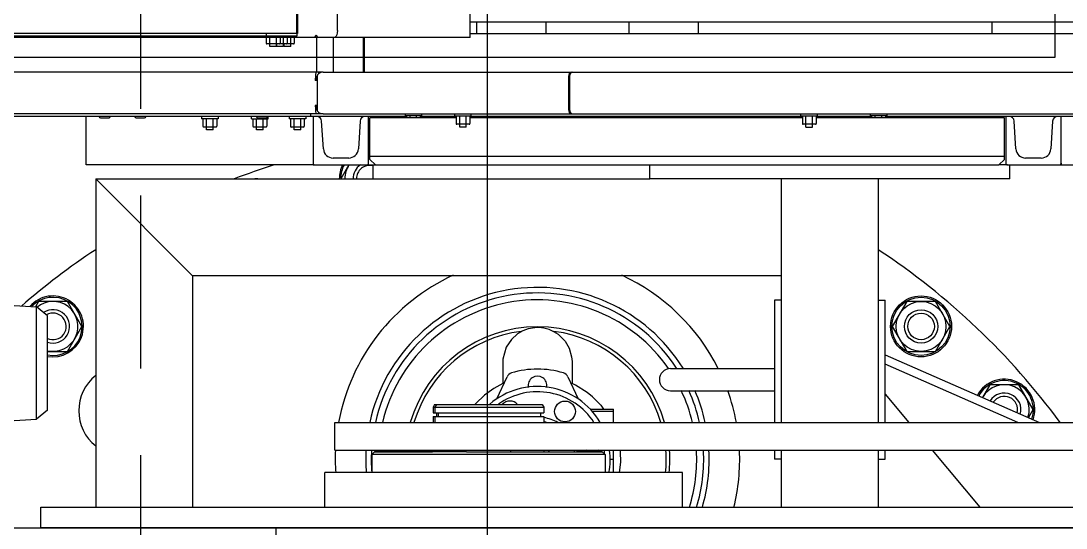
# Model space of a CAD drawing. Header units: millimetres. Extents: x 1084702 to 1166801, y 36632 to 124519.
# Drawn here: x 1097806 to 1098561, y 58713 to 59079 of the extents above; entities that cross this region are included whole.
import ezdxf

# ---------------------------------------------------------------- set-up
doc = ezdxf.new("R2010")
doc.units = ezdxf.units.MM
doc.header["$LTSCALE"] = 250
doc.linetypes.add('CENTER', pattern=[3, 2.5, -0.25, 0, -0.25])
doc.linetypes.add('DASHED', pattern=[0.75, 0.5, -0.25])
doc.layers.get('0').update_dxf_attribs({"color": 255})

# ---------------------------------------------------------------- blocks, each defined once
blk = doc.blocks.new('PK65002M m platform_top')
at = {"linetype": 'Continuous'}
for p, q in [((-9839.74, 2665.68), (-9839.74, 2658.68)), ((-8157.04, 2658.68), (-10512, 2658.68)), ((-10502, 2658.68), (-9669.85, 2658.68)), ((-10360.45, 2658.68), (-10360.45, 2658.68)), ((-10077.22, 2658.68), (-10077.22, 2658.68)), ((-9908.92, 2658.68), (-9908.92, 2658.68)), ((-9669.85, 2658.68), (-9669.85, 2643.68)), ((-9669.85, 2643.68), (-10502, 2643.68)), ((-10313.45, 2602.68), (-10347.86, 2643.68)), ((-10274.52, 2602.68), (-10274.52, 2643.68)), ((-10204.52, 2602.68), (-10204.52, 2643.68)), ((-10133.24, 2643.68), (-10133.24, 2618.68)), ((-10077.22, 2643.68), (-10077.22, 2643.68)), ((-9908.92, 2643.68), (-9908.92, 2643.68)), ((-9875.01, 2643.68), (-9875.01, 2618.68)), ((-9779.52, 2476.68), (-9779.52, 2643.68)), ((-9709.52, 2406.68), (-9709.52, 2643.68)), ((-10133.24, 2618.68), (-9875.01, 2618.68)), ((-10088.42, 2611.33), (-10087.44, 2618.68)), ((-10083.46, 2618.68), (-10083.46, 2602.68)), ((-10077.22, 2605.68), (-10077.22, 2618.68)), ((-9908.92, 2605.68), (-9908.92, 2618.68)), ((-10088.22, 2603.68), (-10088.42, 2611.33)), ((-10279.52, 2609.18), (-10279.52, 2602.68)), ((-10274.52, 2609.18), (-10279.52, 2609.18)), ((-10204.52, 2609.18), (-10199.52, 2609.18)), ((-10199.52, 2602.68), (-10199.52, 2609.18)), ((-10088.08, 2602.68), (-10088.22, 2603.68)), ((-10080.96, 2609.07), (-10083.46, 2609.07)), ((-10077.22, 2605.68), (-9908.92, 2605.68)), ((-10075.22, 2603.68), (-10077.22, 2605.68)), ((-10053.21, 2603.68), (-10075.22, 2603.68)), ((-10075.22, 2603.68), (-10056.57, 2603.68)), ((-9977.14, 2603.68), (-10056.57, 2603.68)), ((-10009.25, 2602.68), (-10009, 2603.68)), ((-9977.14, 2603.68), (-9934.76, 2603.68)), ((-9910.92, 2603.68), (-9952.58, 2603.68)), ((-9934.76, 2603.68), (-9929.57, 2603.68)), ((-9929.57, 2603.68), (-9910.92, 2603.68)), ((-9910.92, 2603.68), (-9908.92, 2605.68)), ((-9882.18, 2602.68), (-10657.9, 2602.68)), ((-10033.07, 2602.68), (-10033.07, 2603.18)), ((-9954.35, 2602.68), (-9954.35, 2603.18)), ((-9953.07, 2602.68), (-9953.07, 2603.18)), ((-9882.17, 2602.68), (-9882.17, 2582.68)), ((-9882.18, 2582.68), (-10657.9, 2582.68)), ((-10279.52, 2533.7), (-10390.82, 2582.68)), ((-10375.33, 2582.68), (-10279.52, 2540.52)), ((-10279.52, 2562.24), (-10296.67, 2582.68)), ((-10279.52, 2582.68), (-10279.52, 2494.18)), ((-10274.52, 2406.68), (-10274.52, 2582.68)), ((-10204.52, 2406.68), (-10204.52, 2582.68)), ((-10199.52, 2494.18), (-10199.52, 2582.68)), ((-10083.46, 2582.68), (-10083.46, 2573.07)), ((-10033.07, 2578.18), (-10033.07, 2582.68)), ((-9954.35, 2578.18), (-9954.35, 2582.68)), ((-9953.07, 2578.18), (-9953.07, 2582.68)), ((-9592.7, 2584.68), (-9666.72, 2580.17)), ((-10382.89, 2579.19), (-10386.27, 2573.32)), ((-10386.27, 2573.32), (-10375.88, 2555.32)), ((-10083.46, 2574.57), (-10067.73, 2574.57)), ((-10030.67, 2578.18), (-10033.07, 2578.18)), ((-9953.08, 2575.53), (-10033.07, 2575.53)), ((-10033.07, 2571.58), (-10033.07, 2575.53)), ((-10011.3, 2578.18), (-10030.67, 2578.18)), ((-10030.67, 2575.53), (-10030.67, 2578.18)), ((-9954.35, 2578.18), (-10011.3, 2578.18)), ((-9956.67, 2575.53), (-9956.67, 2578.18)), ((-9955.47, 2575.53), (-9955.47, 2578.18)), ((-9953.07, 2578.18), (-9954.35, 2578.18)), ((-9954.35, 2571.58), (-9954.35, 2575.53)), ((-9953.07, 2571.58), (-9953.07, 2575.53)), ((-9674.7, 2573.82), (-9666.72, 2580.17)), ((-9674.7, 2573.82), (-9674.7, 2505.54)), ((-9666.72, 2580.17), (-9666.72, 2499.19)), ((-10066.51, 2573.07), (-10083.46, 2573.07)), ((-10074.13, 2570.16), (-10076.19, 2573.07)), ((-10068.12, 2564.05), (-10074.13, 2570.16)), ((-10050.34, 2549.53), (-10057.84, 2565.59)), ((-9953.07, 2571.58), (-10033.07, 2571.58)), ((-10031.92, 2569.58), (-10033.07, 2571.58)), ((-9954.23, 2569.58), (-10031.92, 2569.58)), ((-9999.08, 2565.59), (-10006.58, 2549.53)), ((-9990.23, 2562.83), (-9983.87, 2568.93)), ((-9983.87, 2568.93), (-9983.35, 2569.58)), ((-9955.47, 2569.58), (-9954.35, 2571.58)), ((-9954.23, 2569.58), (-9953.07, 2571.58)), ((-10355.1, 2555.32), (-10349.74, 2564.6)), ((-10124.52, 2559.68), (-10199.52, 2559.68)), ((-10068.12, 2564.05), (-10064.33, 2560.98)), ((-10064.33, 2560.98), (-10056, 2555.77)), ((-10003.55, 2554.49), (-9996.9, 2558.05)), ((-9996.9, 2558.05), (-9990.23, 2562.83)), ((-10375.88, 2555.32), (-10355.1, 2555.32)), ((-10056, 2555.77), (-10053.45, 2554.53)), ((-10053.45, 2538.53), (-10053.45, 2554.53)), ((-10003.55, 2537), (-10003.55, 2554.49)), ((-10124.52, 2543.68), (-10199.52, 2543.68)), ((-10053.14, 2535.08), (-10053.45, 2538.53)), ((-10005.91, 2528.27), (-10003.55, 2537)), ((-10315.79, 2531.23), (-10326.19, 2513.23)), ((-10295.01, 2531.23), (-10315.79, 2531.23)), ((-10284.62, 2513.23), (-10295.01, 2531.23)), ((-10051.33, 2528.98), (-10053.14, 2535.08)), ((-10048.35, 2523.92), (-10051.33, 2528.98)), ((-10009.67, 2522.58), (-10005.91, 2528.27)), ((-9689.08, 2531.23), (-9699.47, 2513.23)), ((-9674.7, 2531.23), (-9689.08, 2531.23)), ((-10046.37, 2521.63), (-10048.35, 2523.92)), ((-10046.37, 2521.63), (-10043.57, 2519.15)), ((-10013.95, 2518.71), (-10009.67, 2522.58)), ((-10326.19, 2513.23), (-10315.79, 2495.23)), ((-10295.01, 2495.23), (-10284.62, 2513.23)), ((-10043.57, 2519.15), (-10040.36, 2517.09)), ((-10040.36, 2517.09), (-10036.81, 2515.51)), ((-10036.81, 2515.51), (-10033.09, 2514.51)), ((-10033.09, 2514.51), (-10029.51, 2514.1)), ((-10029.51, 2514.1), (-10026.52, 2514.15)), ((-10026.52, 2514.15), (-10021.69, 2515.01)), ((-10021.69, 2515.01), (-10017.95, 2516.39)), ((-10017.95, 2516.39), (-10013.95, 2518.71)), ((-9699.47, 2513.23), (-9689.08, 2495.23)), ((-9674.7, 2505.54), (-9666.72, 2499.19)), ((-9668.29, 2495.23), (-9666.03, 2499.15)), ((-9605.2, 2495.44), (-9666.72, 2499.19)), ((-10315.79, 2495.23), (-10295.01, 2495.23)), ((-10274.52, 2494.18), (-10279.52, 2494.18)), ((-10204.52, 2494.18), (-10199.52, 2494.18)), ((-9689.08, 2495.23), (-9668.29, 2495.23)), ((-10204.52, 2476.68), (-9779.52, 2476.68)), ((-9779.52, 2476.68), (-9709.52, 2406.68)), ((-10369.52, 2406.68), (-10109.52, 2406.68)), ((-10369.52, 2406.68), (-10369.52, 2396.68)), ((-9709.52, 2406.68), (-10109.52, 2406.68)), ((-10109.52, 2406.68), (-10109.52, 2396.68)), ((-9909.52, 2396.68), (-9909.52, 2406.68)), ((-9892.32, 2396.68), (-9886.6, 2406.58)), ((-9886.6, 2406.58), (-9886.66, 2406.68)), ((-10406.52, 2396.68), (-10570.37, 2396.68)), ((-10406.52, 2395.28), (-10406.52, 2396.68)), ((-10367.92, 2396.68), (-10406.52, 2396.68)), ((-10406.52, 2395.28), (-10406.52, 2361.68)), ((-10367.71, 2396.68), (-10361.52, 2396.68)), ((-10366.52, 2361.68), (-10366.52, 2395.28)), ((-10361.52, 2396.68), (-10365.52, 2392.68)), ((-10365.52, 2392.68), (-10365.52, 2362.68)), ((-9909.52, 2396.68), (-10361.52, 2396.68)), ((-9907.52, 2392.68), (-9911.52, 2396.68)), ((-9866.52, 2396.68), (-9909.52, 2396.68)), ((-9907.52, 2392.68), (-9907.52, 2362.68)), ((-9906.52, 2395.28), (-9906.52, 2361.68)), ((-9866.52, 2396.68), (-9702.66, 2396.68)), ((-9866.52, 2395.28), (-9866.52, 2396.68)), ((-9866.52, 2361.68), (-9866.52, 2395.28)), ((-9702.66, 2396.68), (-9702.66, 2361.68)), ((-10400.41, 2364.96), (-10399.14, 2385.12)), ((-10392.16, 2391.68), (-10380.88, 2391.68)), ((-10373.89, 2385.12), (-10372.62, 2364.96)), ((-10365.52, 2390.68), (-9907.52, 2390.68)), ((-9900.41, 2364.96), (-9899.14, 2385.12)), ((-9892.16, 2391.68), (-9880.88, 2391.68)), ((-9873.89, 2385.12), (-9872.62, 2364.96)), ((-9857.53, 2371.28), (-9852.73, 2371.28)), ((-9857.53, 2371.28), (-9857.53, 2363.28)), ((-9852.73, 2371.28), (-9852.73, 2363.28)), ((-9830.41, 2371.28), (-9825.61, 2371.28)), ((-9830.41, 2371.28), (-9830.41, 2363.28)), ((-9825.61, 2371.28), (-9825.61, 2363.28)), ((-9794.35, 2371.28), (-9789.55, 2371.28)), ((-9794.35, 2371.28), (-9794.35, 2363.28)), ((-9789.55, 2371.28), (-9789.55, 2363.28)), ((-10365.52, 2362.68), (-10229.7, 2362.68)), ((-10279.7, 2361.28), (-10279.7, 2362.68)), ((-10277.1, 2362.68), (-10277.1, 2361.28)), ((-10272.3, 2362.68), (-10272.3, 2361.28)), ((-10269.7, 2361.28), (-10269.7, 2362.68)), ((-10229.7, 2361.28), (-10229.7, 2366.78)), ((-10229.2, 2367.28), (-10220.2, 2367.28)), ((-10222.3, 2369.28), (-10227.1, 2369.28)), ((-10227.1, 2369.28), (-10227.1, 2361.28)), ((-10222.3, 2369.28), (-10222.3, 2361.28)), ((-10219.7, 2361.28), (-10219.7, 2366.78)), ((-10219.7, 2362.68), (-9979.7, 2362.68)), ((-9979.7, 2361.28), (-9979.7, 2366.78)), ((-9979.2, 2367.28), (-9970.2, 2367.28)), ((-9977.1, 2369.28), (-9972.3, 2369.28)), ((-9977.1, 2369.28), (-9977.1, 2361.28)), ((-9972.3, 2369.28), (-9972.3, 2361.28)), ((-9969.7, 2361.28), (-9969.7, 2366.78)), ((-9969.7, 2362.68), (-9907.52, 2362.68)), ((-9943.84, 2361.28), (-9943.84, 2362.68)), ((-9941.24, 2362.68), (-9941.24, 2361.28)), ((-9936.44, 2362.68), (-9936.44, 2361.28)), ((-9933.84, 2361.28), (-9933.84, 2362.68)), ((-9861.13, 2363.28), (-9849.13, 2363.28)), ((-9861.13, 2361.68), (-9861.13, 2363.28)), ((-9860.13, 2363.28), (-9860.13, 2368.78)), ((-9859.63, 2369.28), (-9850.63, 2369.28)), ((-9850.13, 2363.28), (-9850.13, 2368.78)), ((-9849.13, 2361.68), (-9849.13, 2363.28)), ((-9822.01, 2363.28), (-9834.01, 2363.28)), ((-9834.01, 2363.28), (-9834.01, 2361.68)), ((-9833.01, 2363.28), (-9833.01, 2368.78)), ((-9826.42, 2362.68), (-9832.62, 2362.68)), ((-9832.51, 2369.28), (-9823.51, 2369.28)), ((-9823.01, 2363.28), (-9823.01, 2368.78)), ((-9822.01, 2363.28), (-9822.01, 2361.68)), ((-9797.95, 2363.28), (-9785.95, 2363.28)), ((-9797.95, 2361.68), (-9797.95, 2363.28)), ((-9796.95, 2363.28), (-9796.95, 2368.78)), ((-9796.45, 2369.28), (-9787.45, 2369.28)), ((-9786.95, 2363.28), (-9786.95, 2368.78)), ((-9785.95, 2361.68), (-9785.95, 2363.28)), ((-9738.66, 2362.68), (-9744.86, 2362.68)), ((-9712.96, 2362.68), (-9719.16, 2362.68)), ((-9873.64, 2359.68), (-10601.72, 2359.68)), ((-10469.7, 2361.68), (-10279.7, 2361.68)), ((-10280.7, 2361.28), (-10268.7, 2361.28)), ((-10280.7, 2359.68), (-10280.7, 2361.28)), ((-10269.7, 2361.68), (-10229.7, 2361.68)), ((-10268.7, 2359.68), (-10268.7, 2361.28)), ((-10218.7, 2361.28), (-10230.7, 2361.28)), ((-10230.7, 2361.28), (-10230.7, 2359.68)), ((-10219.7, 2361.68), (-9979.7, 2361.68)), ((-10218.7, 2361.28), (-10218.7, 2359.68)), ((-10051.65, 2332.68), (-10051.65, 2356.68)), ((-10050.83, 2332.68), (-10050.83, 2356.68)), ((-9968.7, 2361.28), (-9980.7, 2361.28)), ((-9980.7, 2361.28), (-9980.7, 2359.68)), ((-9969.7, 2361.68), (-9943.84, 2361.68)), ((-9968.7, 2361.28), (-9968.7, 2359.68)), ((-9944.84, 2361.28), (-9932.84, 2361.28)), ((-9944.84, 2359.68), (-9944.84, 2361.28)), ((-9933.84, 2361.68), (-9377.6, 2361.68)), ((-9932.84, 2359.68), (-9932.84, 2361.28)), ((-9873.64, 2359.68), (-9374.75, 2359.68)), ((-9871.79, 2359.65), (-9871.84, 2359.68)), ((-9871.68, 2359.39), (-9871.79, 2359.65)), ((-9868.85, 2356.68), (-9869.35, 2356.68)), ((-9869.35, 2332.68), (-9869.35, 2356.68)), ((-9864.52, 2359.68), (-9864.52, 2361.68)), ((-9869.35, 2353.68), (-9868.06, 2353.68)), ((-9868.5, 2334.28), (-9869.35, 2334.28)), ((-9868.85, 2332.68), (-9869.35, 2332.68)), ((-9869.33, 2335.68), (-9868.06, 2335.68)), ((-9873.64, 2329.68), (-10601.72, 2329.68)), ((-9903.35, 2304.68), (-9903.35, 2329.68)), ((-9902.52, 2304.68), (-9902.52, 2329.68)), ((-9881.21, 2329.68), (-9881.21, 2304.68)), ((-9873.64, 2329.68), (-9372.81, 2329.68)), ((-9871.84, 2329.68), (-9871.79, 2329.7)), ((-9869.21, 2329.68), (-9869.21, 2304.68)), ((-9852.41, 2309.28), (-9833.16, 2309.28)), ((-9850.31, 2311.28), (-9845.51, 2311.28)), ((-9850.31, 2311.28), (-9850.31, 2304.68)), ((-9845.51, 2311.28), (-9845.51, 2309.28)), ((-9845.09, 2311.28), (-9840.29, 2311.28)), ((-9845.09, 2311.28), (-9845.09, 2304.68)), ((-9840.29, 2311.28), (-9840.29, 2309.28)), ((-9840.06, 2311.28), (-9835.26, 2311.28)), ((-9840.06, 2311.28), (-9840.06, 2304.68)), ((-9835.26, 2311.28), (-9835.26, 2304.68)), ((-9979.89, 2301.68), (-10544.7, 2301.68)), ((-10356.52, 2293.68), (-10356.52, 2301.68)), ((-10144.7, 2301.68), (-10144.7, 2293.68)), ((-10094.7, 2301.68), (-10094.7, 2293.68)), ((-10034.7, 2301.68), (-10034.7, 2293.68)), ((-9984.7, 2301.68), (-9984.7, 2293.68)), ((-9979.89, 2304.68), (-9868.2, 2304.68)), ((-9979.89, 2304.68), (-9979.89, 2273.32)), ((-9870, 2304.68), (-9869.59, 2304.1)), ((-9869.59, 2304.1), (-9869.15, 2303.52)), ((-9869.15, 2303.52), (-9868.69, 2302.95)), ((-9868.69, 2302.95), (-9868.22, 2303.52)), ((-9868.22, 2303.52), (-9867.74, 2304.1)), ((-9868.2, 2304.68), (-9867.55, 2304.68)), ((-9867.74, 2304.1), (-9867.24, 2304.68)), ((-9867.24, 2304.68), (-9606.2, 2304.68)), ((-9855.3, 2301.68), (-9854.83, 2301.68)), ((-9855.3, 1731.68), (-9855.3, 2301.68)), ((-9854.83, 2303.68), (-9647.21, 2303.68)), ((-9854.83, 2301.68), (-9854.83, 2303.68)), ((-9854.83, 2301.68), (-9832.49, 2301.68)), ((-9854.83, 2301.68), (-9854.83, 1731.68)), ((-9852.91, 2304.68), (-9852.91, 2308.78)), ((-9847.69, 2304.68), (-9847.69, 2308.78)), ((-9842.66, 2304.68), (-9842.66, 2308.78)), ((-9832.66, 2304.68), (-9832.66, 2308.78)), ((-9832.49, 2301.68), (-9832.49, 2303.68)), ((-9832.49, 2301.68), (-9601.47, 2301.68)), ((-9884.09, 2299.68), (-9884.09, 1733.68)), ((-10539.7, 2293.68), (-9979.89, 2293.68))]:
    blk.add_line(p, q, dxfattribs=at)
at = {"linetype": 'CENTER'}
blk.add_lwpolyline([(-9992.12, 1356.61), (-9992.12, 4178.53)], dxfattribs=at)
at = {"linetype": 'Continuous'}
for points in [[(-9839.74, 2658.68), (-9839.56, 2658.69), (-9839.37, 2658.69), (-9839.18, 2658.7), (-9838.99, 2658.71), (-9838.8, 2658.72), (-9838.62, 2658.74), (-9838.43, 2658.76), (-9838.24, 2658.78), (-9838.05, 2658.81), (-9837.87, 2658.84), (-9837.68, 2658.87), (-9837.49, 2658.91)], [(-9954.35, 2603.18), (-9954.34, 2603.29), (-9954.3, 2603.39), (-9954.25, 2603.49), (-9954.17, 2603.57), (-9954.08, 2603.63), (-9953.98, 2603.66), (-9953.87, 2603.68)], [(-9871.79, 2329.7), (-9871.68, 2329.97), (-9871.67, 2330.03)], [(-9884.09, 2299.68), (-9883.97, 2301.22), (-9883.62, 2302.62), (-9883.06, 2303.72), (-9882.37, 2304.43), (-9881.59, 2304.68)]]:
    blk.add_lwpolyline(points, dxfattribs=at)
for centre, radius in [((-10048.34, 2574.65), 7.5), ((-10305.4, 2513.23), 22), ((-10305.4, 2513.23), 21), ((-10305.4, 2513.23), 18), ((-10305.4, 2513.23), 12), ((-10305.4, 2513.23), 9.6)]:
    blk.add_circle(centre, radius, dxfattribs=at)
for centre, radius, start, end in [((-10028.46, 2609.07), 146, 166.24685, 182.53354), ((-10028.46, 2609.07), 124, 163.74949, 182.98491), ((-10028.46, 2609.07), 120, 163.19872, 183.08407), ((-10028.46, 2609.07), 115, 162.46101, 183.20171), ((-10028.46, 2609.07), 95.56, 174.21298, 183.85502), ((-10028.46, 2609.07), 93, 174.05361, 183.96117), ((-10028.46, 2609.07), 52.5, 169.45214, 187.02643), ((-10028.46, 2609.07), 120, 356.91593, 4.62232), ((-10028.46, 2609.07), 124, 357.01509, 4.47386), ((-10028.46, 2609.07), 146, 357.49082, 3.7983), ((-10028.46, 2609.07), 48.66, 183.9727, 187.58726), ((-10068.21, 2609.07), 7.5, 226.74405, 239.54315), ((-10068.21, 2609.07), 7.5, 300.45685, 313.254), ((-10028.46, 2609.07), 30.32, 190.30676, 192.1962), ((-10028.46, 2609.07), 27.32, 191.45238, 193.55041), ((-10028.46, 2609.07), 10, 212.92291, 220.19558), ((-10033.57, 2603.18), 0.5, 0, 89.88806), ((-9952.57, 2603.18), 0.5, 90.11194, 180), ((-10028.46, 2609.07), 93, 356.03883, 356.70874), ((-10028.46, 2609.07), 95.56, 356.14498, 356.76332), ((-10028.46, 2609.07), 115, 356.79829, 357.29846), ((-9729.79, 2574.13), 32.5, 308.5832, 51.4167), ((-9992.04, 2886.68), 513.5, 216.30024, 236.62632), ((-10028.46, 2609.07), 146, 190.43389, 199.81602), ((-10028.46, 2609.07), 124, 192.32715, 203.5605), ((-10028.46, 2609.07), 120, 192.74762, 204.39408), ((-10028.46, 2609.07), 115, 193.31656, 205.51351), ((-10028.46, 2609.07), 124, 211.94289, 347.67285), ((-10028.46, 2609.07), 120, 213.14997, 347.25238), ((-10028.46, 2609.07), 115, 214.62739, 346.68344), ((-10028.46, 2609.07), 95.56, 196.0927, 343.9073), ((-10028.46, 2609.07), 93, 196.54448, 262.63258), ((-10028.46, 2609.07), 52.5, 210.31621, 310.90955), ((-10028.46, 2609.07), 48.66, 212.99522, 305.30988), ((-10028.46, 2609.07), 30.32, 241.02101, 261.20387), ((-10028.46, 2609.07), 27.32, 256.72433, 260.23563), ((-10028.46, 2609.07), 93, 277.26425, 343.45552), ((-10028.46, 2609.07), 146, 294.63332, 349.56611), ((-10365.49, 2573.32), 22, 160.53434, 331.96799), ((-10365.49, 2573.32), 21, 160.73556, 331.76575), ((-10365.49, 2573.32), 18, 161.47255, 331.03874), ((-10365.49, 2573.32), 12, 164.12753, 328.41658), ((-10365.49, 2573.32), 9.6, 166.09631, 326.39446), ((-10365.49, 2573.32), 9.6, 166.05865, 166.09631), ((-10365.49, 2573.32), 9.6, 326.39446, 326.44251), ((-10008.59, 2574.65), 7.5, 223.13717, 317.34066), ((-10124.52, 2551.68), 8, 270, 90), ((-10028.46, 2555.87), 6.75, 168.24009, 11.75991), ((-10028.46, 2609.07), 146, 206.62426, 245.36668), ((-10045.81, 2551.64), 5, 205.00038, 253.19105), ((-10028.46, 2609.07), 65, 253.18906, 286.81094), ((-10011.11, 2551.64), 5, 286.80986, 335.00113), ((-9678.68, 2513.23), 22, 79.54406, 319.27969), ((-9678.68, 2513.23), 21, 79.03927, 317.10409), ((-9678.68, 2513.23), 18, 77.1947, 310.14577), ((-9678.68, 2513.23), 12, 70.60054, 304.25448), ((-9678.68, 2513.23), 9.6, 65.47917, 299.76704), ((-9992.04, 2886.68), 513.5, 303.38058, 310.8969), ((-9678.68, 2513.23), 9.6, 299.76704, 299.87134), ((-9907.39, 2406.58), 9.6, 257.13961, 0.5722), ((-9907.39, 2406.58), 12, 304.32632, 0.4501), ((-9907.39, 2406.58), 18, 326.52644, 0.30377), ((-9907.39, 2406.58), 21, 331.80732, 0.26034), ((-9907.39, 2406.58), 22, 333.23023, 0.24618), ((-9992.04, 2886.68), 513.5, 287.40114, 290.81055), ((-9825.31, 2428.58), 22, 266.58429, 272.33789), ((-10405.12, 2395.28), 1.4, 90, 180), ((-10367.92, 2395.28), 1.4, 0, 90), ((-9905.12, 2395.28), 1.4, 90, 180), ((-9867.92, 2395.28), 1.4, 0, 90), ((-10392.16, 2384.68), 7, 90, 176.4), ((-10380.88, 2384.68), 7, 3.6, 90), ((-9892.16, 2384.68), 7, 90, 176.4), ((-9880.88, 2384.68), 7, 3.6, 90), ((-10403.9, 2365.18), 3.5, 270, 356.4), ((-10369.13, 2365.18), 3.5, 183.6, 270), ((-10229.2, 2366.78), 0.5, 90, 180), ((-10220.2, 2366.78), 0.5, 0, 90), ((-9979.2, 2366.78), 0.5, 90, 180), ((-9970.2, 2366.78), 0.5, 0, 90), ((-9903.9, 2365.18), 3.5, 270, 356.4), ((-9869.13, 2365.18), 3.5, 183.6, 270), ((-9859.63, 2368.78), 0.5, 90, 180), ((-9850.63, 2368.78), 0.5, 0, 90), ((-9832.62, 2361.78), 0.9, 90, 180), ((-9832.51, 2368.78), 0.5, 90, 180), ((-9826.42, 2361.78), 0.9, 0, 90), ((-9823.51, 2368.78), 0.5, 0, 90), ((-9796.45, 2368.78), 0.5, 90, 180), ((-9787.45, 2368.78), 0.5, 0, 90), ((-9744.86, 2361.78), 0.9, 90, 180), ((-9738.66, 2361.78), 0.9, 0, 90), ((-9719.16, 2361.78), 0.9, 90, 180), ((-9712.96, 2361.78), 0.9, 0, 90), ((-9852.41, 2308.78), 0.5, 90, 180), ((-9847.19, 2308.78), 0.5, 90, 180), ((-9842.16, 2308.78), 0.5, 90, 180), ((-9833.16, 2308.78), 0.5, 0, 90)]:
    blk.add_arc(centre, radius, start, end, dxfattribs=at)
for centre, major_axis, ratio, start_param, end_param in [((-10053.75, 2356.68), (0, 3), 0.700208, 4.712389, 6.283185), ((-10052.93, 2356.68), (0, 3), 0.700208, 4.712389, 6.283185), ((-9873.64, 2356.68), (4.28, 0), 0.700208, 6.283185, 7.853982), ((-9870.83, 2353.68), (0, 6), 0.131652, -0.575825, 0), ((-9868.85, 2353.68), (0, 6), 0.131652, -1.570796, 0), ((-9868.85, 2353.68), (0, 3), 0.131652, -1.570796, 0), ((-10053.75, 2332.68), (0, 3), 0.700208, 3.141593, 4.712389), ((-10052.93, 2332.68), (0, 3), 0.700208, 3.141593, 4.712389), ((-9873.64, 2332.68), (4.28, 0), 0.700208, 4.712389, 6.283185), ((-9868.85, 2335.68), (0, 3), 0.131652, -3.141593, -1.570796), ((-9868.85, 2335.68), (0, 6), 0.131652, -3.141593, -1.570796), ((-9870.83, 2335.68), (0, 6), 0.131652, -3.141593, -2.565767)]:
    blk.add_ellipse(centre, major_axis=major_axis, ratio=ratio, start_param=start_param, end_param=end_param, dxfattribs=at)
blk = doc.blocks.new('1-deck_B4_1')
at = {"linetype": 'DASHED'}
blk.add_line((80129.59, 22919.42), (80129.59, 32519.42), dxfattribs=at)
blk.add_lwpolyline([(79949.37, 24644.06), (79949.37, 25194.06), (80789.37, 25194.06), (80789.37, 24644.06), (79949.37, 24644.06)])
at = {"linetype": 'CENTER', "rotation": 180}
blk.add_blockref('PK65002M m platform_top', (70387.47, 26963.11), dxfattribs=at)

msp = doc.modelspace()

# ---------------------------------------------------------------- block references
msp.add_blockref('1-deck_B4_1', (1017763.01, 34408.58))

doc.saveas('drawing.dxf')
